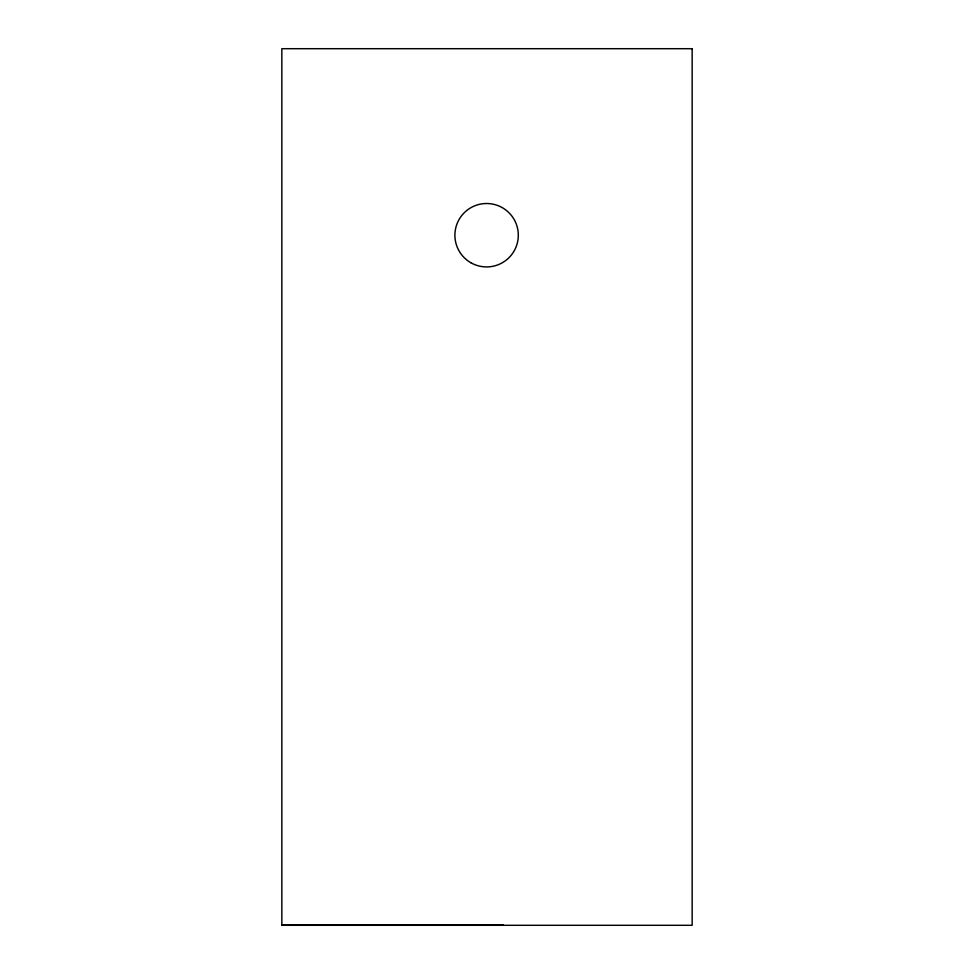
<?xml version="1.0" encoding="UTF-8"?>
<svg xmlns="http://www.w3.org/2000/svg" width="974" height="974" viewBox="0 0 974 974"><rect width="100%" height="100%" fill="white"/><g stroke="black" fill="none" stroke-linecap="round" stroke-linejoin="round"><path stroke-width="1.46" d="M281.839 924.898L503.412 924.898M692.161 48.7L281.839 48.7L281.839 925.3L692.161 925.3L692.161 48.7M470.759 262.676A31.704 31.704 0 0 0 518.314 235.209A31.704 31.704 0 0 0 470.759 207.754A31.704 31.704 0 0 0 470.759 262.676"/></g></svg>
